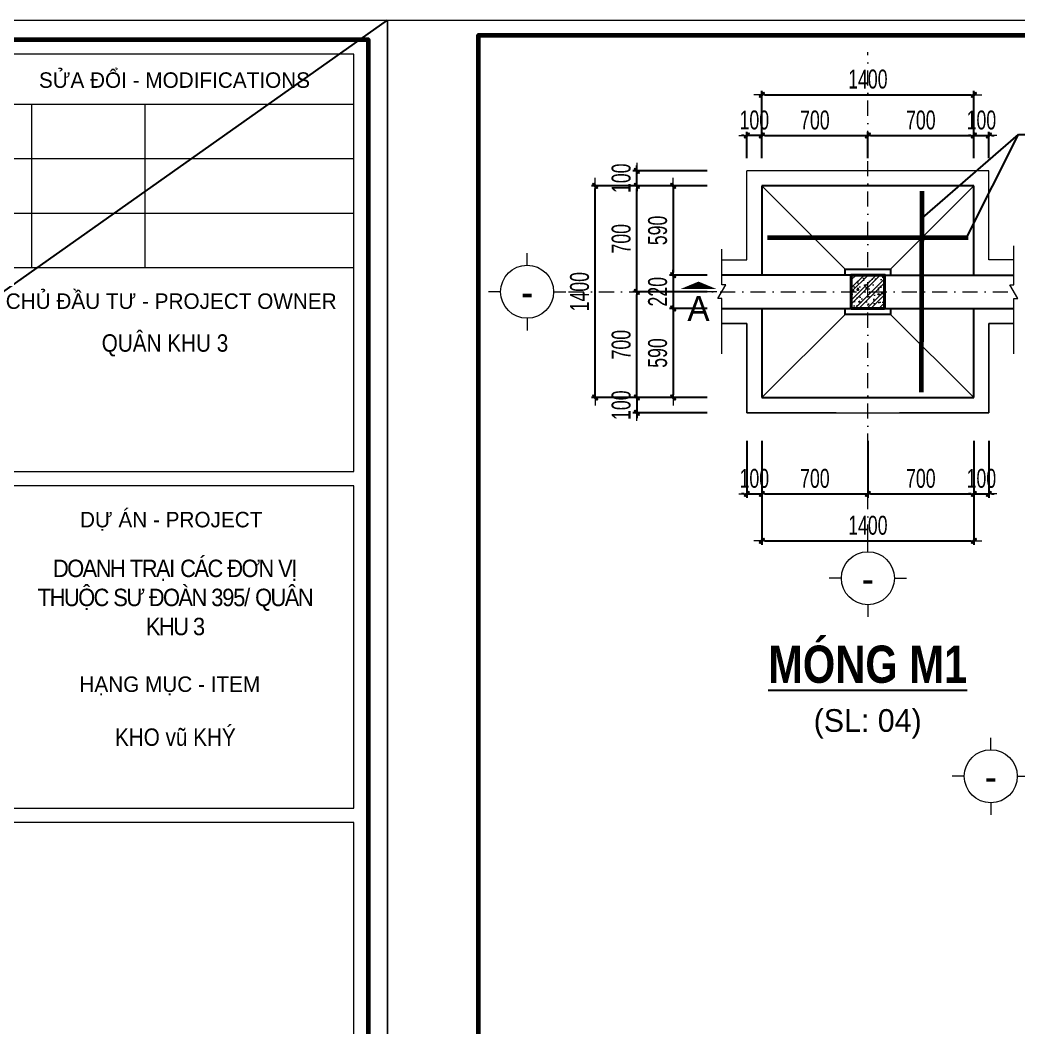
# Model space of a CAD drawing. Header units: millimetres. Extents: x -295047 to 304185, y -728047 to -308748.
# Drawn here: x -148482 to -141885, y -328334 to -321674 of the extents above; entities that cross this region are included whole.
import ezdxf
from ezdxf.enums import TextEntityAlignment as Align

# ---------------------------------------------------------------- set-up
doc = ezdxf.new("R2010")
doc.units = ezdxf.units.MM
doc.header["$MEASUREMENT"] = 0
doc.header["$PDMODE"] = 32
doc.linetypes.add('DASHDOT', pattern=[1, 0.5, -0.25, 0, -0.25])
doc.layers.get('Defpoints').update_dxf_attribs({"color": 1})
doc.layers.add('KCS_Plotter', color=11, linetype='Continuous', plot=False)
for name, color, linetype, lineweight in [('Khungten_LCDI', 7, 'Continuous', 5), ('LC Dim', 8, 'Continuous', 18), ('LC Hatch', 252, 'Continuous', 9), ('LC ISO', 153, 'Continuous', 13), ('LC Khac', 4, 'Continuous', 9), ('LC Net dam2', 6, 'Continuous', 40), ('LC Net dam3', 1, 'Continuous', 60), ('LC Net manh', 219, 'Continuous', 5), ('LC Net thay', 7, 'Continuous', 25), ('LC Net truc', 79, 'DASHDOT', 13), ('LC Text1', 3, 'Continuous', 20), ('LC Text2', 7, 'Continuous', 25)]:
    doc.layers.add(name, color=color, linetype=linetype, lineweight=lineweight)
doc.styles.add('HOATBIF', font='hoatbif.shx', dxfattribs={"width": 0.7})
doc.styles.add('Khungten', font='VHAVAN.TTF', dxfattribs={"width": 0.9, "height": 5000})
doc.styles.add('LC 1', font='VHAVANB.TTF')
doc.styles.add('LC3', font='VHARIALB.TTF', dxfattribs={"width": 0.8})
doc.styles.add('Title', font='VHBLACK.TTF', dxfattribs={"width": 0.8})
doc.dimstyles.new('1-100(1-50)', dxfattribs={"dimscale": 50, "dimtxt": 2.5, "dimasz": 0.35, "dimexe": 0.5, "dimexo": 0, "dimgap": 0.8, "dimtad": 1, "dimdec": 0, "dimzin": 0, "dimdsep": 46, "dimtxsty": 'HOATBIF', "dimblk1": 'DOT', "dimblk2": 'DOT', "dimsah": 1, "dimcen": -1, "dimdle": 1, "dimclrd": 256, "dimclre": 256, "dimclrt": 4, "dimadec": 3, "dimazin": 2, "dimtfac": 0.333333, "dimtdec": 0, "dimtix": 1, "dimtmove": 2, "dimatfit": 3, "dimldrblk": 'DOT', "dimfxl": 1, "dimtvp": 0.833333, "dimtolj": 1, "dimtzin": 0, "dimarcsym": 0})

# ---------------------------------------------------------------- blocks, each defined once
blk = doc.blocks.new('DOT')
at = {"layer": 'LC Dim'}
blk.add_line((-3, 0), (3, 0), dxfattribs=at)
at = {"layer": 'LC Dim', "color": 4}
blk.add_line((-1, -1), (1, 1), dxfattribs=at)
blk.add_lwpolyline([(0.5, 1), (-1, -0.5), (-0.5, -1), (1, 0.5)], close=True, dxfattribs=at)
blk = doc.blocks.new('*D38')
at = {"layer": 'Defpoints', "color": 0, "ltscale": 2, "transparency": 16777216}
for p in [(-144409.1, -323468.5), (-143942.8, -323468.5), (-143942.8, -324168.5)]:
    blk.add_point(p, dxfattribs=at)
at = {"layer": 'LC Dim', "lineweight": -2, "ltscale": 2, "transparency": 16777216}
for p, q in [((-143942.8, -323468.5), (-144434.1, -323468.5)), ((-144409.1, -324151), (-144409.1, -323486)), ((-143942.8, -324168.5), (-144434.1, -324168.5))]:
    blk.add_line(p, q, dxfattribs=at)
at = {"layer": 'LC Dim', "lineweight": -2, "ltscale": 2, "transparency": 16777216, "xscale": 17.5, "yscale": 17.5, "zscale": 17.5}
for p, rotation in [((-144409.1, -323468.5), 90), ((-144409.1, -324168.5), 270)]:
    blk.add_blockref('DOT', p, dxfattribs=dict(at, rotation=rotation))
at = {"layer": 'LC Dim', "color": 4, "ltscale": 2, "transparency": 16777216, "insert": (-144511.6, -323818.5), "char_height": 125, "attachment_point": 5, "rotation": 90, "style": 'HOATBIF'}
blk.add_mtext('\\A1;700', dxfattribs=at)
blk = doc.blocks.new('_Dot')
at = {"color": 0, "linetype": 'ByBlock', "lineweight": -2}
blk.add_line((-0.5, 0), (-1, 0), dxfattribs=at)
at = {"color": 0, "linetype": 'ByBlock', "const_width": 0.5}
blk.add_lwpolyline([(-0.25, 0, 1), (0.25, 0, 1)], format="xyb", close=True, dxfattribs=at)
blk = doc.blocks.new('*D39')
at = {"layer": 'Defpoints', "color": 0, "ltscale": 2, "transparency": 16777216}
for p in [(-144409.1, -322768.5), (-143942.8, -322768.5), (-143942.8, -323468.5)]:
    blk.add_point(p, dxfattribs=at)
at = {"layer": 'LC Dim', "lineweight": -2, "ltscale": 2, "transparency": 16777216}
for p, q in [((-143942.8, -322768.5), (-144434.1, -322768.5)), ((-144409.1, -323451), (-144409.1, -322786)), ((-143942.8, -323468.5), (-144434.1, -323468.5))]:
    blk.add_line(p, q, dxfattribs=at)
at = {"layer": 'LC Dim', "lineweight": -2, "ltscale": 2, "transparency": 16777216, "xscale": 17.5, "yscale": 17.5, "zscale": 17.5}
for p, rotation in [((-144409.1, -322768.5), 90), ((-144409.1, -323468.5), 270)]:
    blk.add_blockref('DOT', p, dxfattribs=dict(at, rotation=rotation))
at = {"layer": 'LC Dim', "color": 4, "ltscale": 2, "transparency": 16777216, "insert": (-144511.6, -323118.5), "char_height": 125, "attachment_point": 5, "rotation": 90, "style": 'HOATBIF'}
blk.add_mtext('\\A1;700', dxfattribs=at)
blk = doc.blocks.new('*D40')
at = {"layer": 'Defpoints', "color": 0, "ltscale": 2, "transparency": 16777216}
for p in [(-144409.1, -322668.5), (-143942.8, -322668.5), (-143942.8, -322768.5)]:
    blk.add_point(p, dxfattribs=at)
at = {"layer": 'LC Dim', "lineweight": -2, "ltscale": 2, "transparency": 16777216}
for p, q in [((-144409.1, -322651), (-144409.1, -322633.5)), ((-143942.8, -322668.5), (-144434.1, -322668.5)), ((-144409.1, -322768.5), (-144409.1, -322668.5)), ((-143942.8, -322768.5), (-144434.1, -322768.5)), ((-144409.1, -322786), (-144409.1, -322803.5))]:
    blk.add_line(p, q, dxfattribs=at)
at = {"layer": 'LC Dim', "lineweight": -2, "ltscale": 2, "transparency": 16777216, "xscale": 17.5, "yscale": 17.5, "zscale": 17.5}
for p, rotation in [((-144409.1, -322668.5), 270), ((-144409.1, -322768.5), 90)]:
    blk.add_blockref('DOT', p, dxfattribs=dict(at, rotation=rotation))
at = {"layer": 'LC Dim', "color": 4, "ltscale": 2, "transparency": 16777216, "insert": (-144511.6, -322718.5), "char_height": 125, "attachment_point": 5, "rotation": 90, "style": 'HOATBIF'}
blk.add_mtext('\\A1;100', dxfattribs=at)
blk = doc.blocks.new('*D41')
at = {"layer": 'Defpoints', "color": 0, "ltscale": 2, "transparency": 16777216}
for p in [(-144684, -322768.5), (-143942.8, -322768.5), (-143942.8, -324168.5)]:
    blk.add_point(p, dxfattribs=at)
at = {"layer": 'LC Dim', "lineweight": -2, "ltscale": 2, "transparency": 16777216}
for p, q in [((-143942.8, -322768.5), (-144709, -322768.5)), ((-144684, -324151), (-144684, -322786)), ((-143942.8, -324168.5), (-144709, -324168.5))]:
    blk.add_line(p, q, dxfattribs=at)
at = {"layer": 'LC Dim', "lineweight": -2, "ltscale": 2, "transparency": 16777216, "xscale": 17.5, "yscale": 17.5, "zscale": 17.5}
for p, rotation in [((-144684, -322768.5), 90), ((-144684, -324168.5), 270)]:
    blk.add_blockref('DOT', p, dxfattribs=dict(at, rotation=rotation))
at = {"layer": 'LC Dim', "color": 4, "ltscale": 2, "transparency": 16777216, "insert": (-144786.5, -323468.5), "char_height": 125, "attachment_point": 5, "rotation": 90, "style": 'HOATBIF'}
blk.add_mtext('\\A1;1400', dxfattribs=at)
blk = doc.blocks.new('*D42')
at = {"layer": 'Defpoints', "color": 0, "ltscale": 2, "transparency": 16777216}
for p in [(-143942.8, -324168.5), (-144409.1, -324268.5), (-143942.8, -324268.5)]:
    blk.add_point(p, dxfattribs=at)
at = {"layer": 'LC Dim', "lineweight": -2, "ltscale": 2, "transparency": 16777216}
for p, q in [((-144409.1, -324151), (-144409.1, -324133.5)), ((-143942.8, -324168.5), (-144434.1, -324168.5)), ((-144409.1, -324168.5), (-144409.1, -324268.5)), ((-143942.8, -324268.5), (-144434.1, -324268.5)), ((-144409.1, -324286), (-144409.1, -324303.5))]:
    blk.add_line(p, q, dxfattribs=at)
at = {"layer": 'LC Dim', "lineweight": -2, "ltscale": 2, "transparency": 16777216, "xscale": 17.5, "yscale": 17.5, "zscale": 17.5}
for p, rotation in [((-144409.1, -324168.5), 270), ((-144409.1, -324268.5), 90)]:
    blk.add_blockref('DOT', p, dxfattribs=dict(at, rotation=rotation))
at = {"layer": 'LC Dim', "color": 4, "ltscale": 2, "transparency": 16777216, "insert": (-144511.6, -324218.5), "char_height": 125, "attachment_point": 5, "rotation": 90, "style": 'HOATBIF'}
blk.add_mtext('\\A1;100', dxfattribs=at)
blk = doc.blocks.new('*D48')
at = {"layer": 'Defpoints', "color": 0, "ltscale": 2, "transparency": 16777216}
for p in [(-143682.2, -324453.1), (-143582.2, -324453.1), (-143582.2, -324805.4)]:
    blk.add_point(p, dxfattribs=at)
at = {"layer": 'LC Dim', "lineweight": -2, "ltscale": 2, "transparency": 16777216}
for p, q in [((-143682.2, -324453.1), (-143682.2, -324830.4)), ((-143582.2, -324453.1), (-143582.2, -324830.4)), ((-143699.7, -324805.4), (-143717.2, -324805.4)), ((-143682.2, -324805.4), (-143582.2, -324805.4)), ((-143564.7, -324805.4), (-143547.2, -324805.4))]:
    blk.add_line(p, q, dxfattribs=at)
at = {"layer": 'LC Dim', "lineweight": -2, "ltscale": 2, "transparency": 16777216, "xscale": 17.5, "yscale": 17.5, "zscale": 17.5}
blk.add_blockref('DOT', (-143682.2, -324805.4), dxfattribs=at)
at = {"layer": 'LC Dim', "lineweight": -2, "ltscale": 2, "transparency": 16777216, "xscale": 17.5, "yscale": 17.5, "zscale": 17.5, "rotation": 180}
blk.add_blockref('DOT', (-143582.2, -324805.4), dxfattribs=at)
at = {"layer": 'LC Dim', "color": 4, "ltscale": 2, "transparency": 16777216, "insert": (-143632.2, -324702.9), "char_height": 125, "attachment_point": 5, "style": 'HOATBIF'}
blk.add_mtext('\\A1;100', dxfattribs=at)
blk = doc.blocks.new('*D49')
at = {"layer": 'Defpoints', "color": 0, "ltscale": 2, "transparency": 16777216}
for p in [(-143582.2, -324453.1), (-142882.2, -324453.1), (-142882.2, -324805.4)]:
    blk.add_point(p, dxfattribs=at)
at = {"layer": 'LC Dim', "lineweight": -2, "ltscale": 2, "transparency": 16777216}
for p, q in [((-143582.2, -324453.1), (-143582.2, -324830.4)), ((-142882.2, -324453.1), (-142882.2, -324830.4)), ((-143564.7, -324805.4), (-142899.7, -324805.4))]:
    blk.add_line(p, q, dxfattribs=at)
at = {"layer": 'LC Dim', "lineweight": -2, "ltscale": 2, "transparency": 16777216, "xscale": 17.5, "yscale": 17.5, "zscale": 17.5, "rotation": 180}
blk.add_blockref('DOT', (-143582.2, -324805.4), dxfattribs=at)
at = {"layer": 'LC Dim', "lineweight": -2, "ltscale": 2, "transparency": 16777216, "xscale": 17.5, "yscale": 17.5, "zscale": 17.5}
blk.add_blockref('DOT', (-142882.2, -324805.4), dxfattribs=at)
at = {"layer": 'LC Dim', "color": 4, "ltscale": 2, "transparency": 16777216, "insert": (-143232.2, -324702.9), "char_height": 125, "attachment_point": 5, "style": 'HOATBIF'}
blk.add_mtext('\\A1;700', dxfattribs=at)
blk = doc.blocks.new('*D50')
at = {"layer": 'Defpoints', "color": 0, "ltscale": 2, "transparency": 16777216}
for p in [(-142182.2, -324453.1), (-142082.2, -324453.1), (-142082.2, -324805.4)]:
    blk.add_point(p, dxfattribs=at)
at = {"layer": 'LC Dim', "lineweight": -2, "ltscale": 2, "transparency": 16777216}
for p, q in [((-142182.2, -324453.1), (-142182.2, -324830.4)), ((-142082.2, -324453.1), (-142082.2, -324830.4)), ((-142199.7, -324805.4), (-142217.2, -324805.4)), ((-142182.2, -324805.4), (-142082.2, -324805.4)), ((-142064.7, -324805.4), (-142047.2, -324805.4))]:
    blk.add_line(p, q, dxfattribs=at)
at = {"layer": 'LC Dim', "lineweight": -2, "ltscale": 2, "transparency": 16777216, "xscale": 17.5, "yscale": 17.5, "zscale": 17.5}
blk.add_blockref('DOT', (-142182.2, -324805.4), dxfattribs=at)
at = {"layer": 'LC Dim', "lineweight": -2, "ltscale": 2, "transparency": 16777216, "xscale": 17.5, "yscale": 17.5, "zscale": 17.5, "rotation": 180}
blk.add_blockref('DOT', (-142082.2, -324805.4), dxfattribs=at)
at = {"layer": 'LC Dim', "color": 4, "ltscale": 2, "transparency": 16777216, "insert": (-142132.2, -324702.9), "char_height": 125, "attachment_point": 5, "style": 'HOATBIF'}
blk.add_mtext('\\A1;100', dxfattribs=at)
blk = doc.blocks.new('*D51')
at = {"layer": 'Defpoints', "color": 0, "ltscale": 2, "transparency": 16777216}
for p in [(-142882.2, -324453.1), (-142182.2, -324453.1), (-142182.2, -324805.4)]:
    blk.add_point(p, dxfattribs=at)
at = {"layer": 'LC Dim', "lineweight": -2, "ltscale": 2, "transparency": 16777216}
for p, q in [((-142882.2, -324453.1), (-142882.2, -324830.4)), ((-142182.2, -324453.1), (-142182.2, -324830.4)), ((-142864.7, -324805.4), (-142199.7, -324805.4))]:
    blk.add_line(p, q, dxfattribs=at)
at = {"layer": 'LC Dim', "lineweight": -2, "ltscale": 2, "transparency": 16777216, "xscale": 17.5, "yscale": 17.5, "zscale": 17.5, "rotation": 180}
blk.add_blockref('DOT', (-142882.2, -324805.4), dxfattribs=at)
at = {"layer": 'LC Dim', "lineweight": -2, "ltscale": 2, "transparency": 16777216, "xscale": 17.5, "yscale": 17.5, "zscale": 17.5}
blk.add_blockref('DOT', (-142182.2, -324805.4), dxfattribs=at)
at = {"layer": 'LC Dim', "color": 4, "ltscale": 2, "transparency": 16777216, "insert": (-142532.2, -324702.9), "char_height": 125, "attachment_point": 5, "style": 'HOATBIF'}
blk.add_mtext('\\A1;700', dxfattribs=at)
blk = doc.blocks.new('*D52')
at = {"layer": 'Defpoints', "color": 0, "ltscale": 2, "transparency": 16777216}
for p in [(-143582.2, -324453.1), (-142182.2, -324453.1), (-142182.2, -325115.4)]:
    blk.add_point(p, dxfattribs=at)
at = {"layer": 'LC Dim', "lineweight": -2, "ltscale": 2, "transparency": 16777216}
for p, q in [((-143582.2, -324453.1), (-143582.2, -325140.4)), ((-142182.2, -324453.1), (-142182.2, -325140.4)), ((-143564.7, -325115.4), (-142199.7, -325115.4))]:
    blk.add_line(p, q, dxfattribs=at)
at = {"layer": 'LC Dim', "lineweight": -2, "ltscale": 2, "transparency": 16777216, "xscale": 17.5, "yscale": 17.5, "zscale": 17.5, "rotation": 180}
blk.add_blockref('DOT', (-143582.2, -325115.4), dxfattribs=at)
at = {"layer": 'LC Dim', "lineweight": -2, "ltscale": 2, "transparency": 16777216, "xscale": 17.5, "yscale": 17.5, "zscale": 17.5}
blk.add_blockref('DOT', (-142182.2, -325115.4), dxfattribs=at)
at = {"layer": 'LC Dim', "color": 4, "ltscale": 2, "transparency": 16777216, "insert": (-142882.2, -325012.9), "char_height": 125, "attachment_point": 5, "style": 'HOATBIF'}
blk.add_mtext('\\A1;1400', dxfattribs=at)
blk = doc.blocks.new('TTRUC')
at = {"layer": 'LC ISO'}
for p, q in [((0, 6.95), (0, 10.13)), ((-6.95, 0), (-10.13, 0)), ((6.95, 0), (10.13, 0)), ((0, -6.95), (0, -10.13))]:
    blk.add_line(p, q, dxfattribs=at)
at = {"layer": 'LC Net manh'}
blk.add_circle((0, 0), 6.95, dxfattribs=at)
blk = doc.blocks.new('TIEUDE1')
at = {"layer": 'LC Text2', "color": 7, "style": 'LC 1'}
blk.add_attdef('TIªU§Ò', text='', height=5, dxfattribs=at).set_placement((0, 0), align=Align.BOTTOM_CENTER)
blk.add_attdef('TL', text='', height=3, dxfattribs=at).set_placement((0, -2), align=Align.TOP_CENTER)
blk = doc.blocks.new('*D451')
at = {"layer": 'Defpoints', "color": 0, "ltscale": 2, "transparency": 16777216}
for p in [(-143942.8, -322768.5), (-144168.3, -323358.5), (-143942.8, -323358.5)]:
    blk.add_point(p, dxfattribs=at)
at = {"layer": 'LC Dim', "lineweight": -2, "ltscale": 2, "transparency": 16777216}
for p, q in [((-143942.8, -322768.5), (-144193.3, -322768.5)), ((-144168.3, -322786), (-144168.3, -323341)), ((-143942.8, -323358.5), (-144193.3, -323358.5))]:
    blk.add_line(p, q, dxfattribs=at)
at = {"layer": 'LC Dim', "lineweight": -2, "ltscale": 2, "transparency": 16777216, "xscale": 17.5, "yscale": 17.5, "zscale": 17.5}
for p, rotation in [((-144168.3, -322768.5), 90), ((-144168.3, -323358.5), 270)]:
    blk.add_blockref('DOT', p, dxfattribs=dict(at, rotation=rotation))
at = {"layer": 'LC Dim', "color": 4, "ltscale": 2, "transparency": 16777216, "insert": (-144270.8, -323063.5), "char_height": 125, "attachment_point": 5, "rotation": 90, "style": 'HOATBIF'}
blk.add_mtext('\\A1;590', dxfattribs=at)
blk = doc.blocks.new('*D452')
at = {"layer": 'Defpoints', "color": 0, "ltscale": 2, "transparency": 16777216}
for p in [(-143942.8, -323358.5), (-144168.3, -323578.5), (-143942.8, -323578.5)]:
    blk.add_point(p, dxfattribs=at)
at = {"layer": 'LC Dim', "lineweight": -2, "ltscale": 2, "transparency": 16777216}
for p, q in [((-143942.8, -323358.5), (-144193.3, -323358.5)), ((-144168.3, -323341), (-144168.3, -323323.5)), ((-144168.3, -323358.5), (-144168.3, -323578.5)), ((-143942.8, -323578.5), (-144193.3, -323578.5)), ((-144168.3, -323596), (-144168.3, -323613.5))]:
    blk.add_line(p, q, dxfattribs=at)
at = {"layer": 'LC Dim', "lineweight": -2, "ltscale": 2, "transparency": 16777216, "xscale": 17.5, "yscale": 17.5, "zscale": 17.5}
for p, rotation in [((-144168.3, -323358.5), 270), ((-144168.3, -323578.5), 90)]:
    blk.add_blockref('DOT', p, dxfattribs=dict(at, rotation=rotation))
at = {"layer": 'LC Dim', "color": 4, "ltscale": 2, "transparency": 16777216, "insert": (-144270.8, -323468.5), "char_height": 125, "attachment_point": 5, "rotation": 90, "style": 'HOATBIF'}
blk.add_mtext('\\A1;220', dxfattribs=at)
blk = doc.blocks.new('*D453')
at = {"layer": 'Defpoints', "color": 0, "ltscale": 2, "transparency": 16777216}
for p in [(-143942.8, -323578.5), (-144168.3, -324168.5), (-143942.8, -324168.5)]:
    blk.add_point(p, dxfattribs=at)
at = {"layer": 'LC Dim', "lineweight": -2, "ltscale": 2, "transparency": 16777216}
for p, q in [((-143942.8, -323578.5), (-144193.3, -323578.5)), ((-144168.3, -323596), (-144168.3, -324151)), ((-143942.8, -324168.5), (-144193.3, -324168.5))]:
    blk.add_line(p, q, dxfattribs=at)
at = {"layer": 'LC Dim', "lineweight": -2, "ltscale": 2, "transparency": 16777216, "xscale": 17.5, "yscale": 17.5, "zscale": 17.5}
for p, rotation in [((-144168.3, -323578.5), 90), ((-144168.3, -324168.5), 270)]:
    blk.add_blockref('DOT', p, dxfattribs=dict(at, rotation=rotation))
at = {"layer": 'LC Dim', "color": 4, "ltscale": 2, "transparency": 16777216, "insert": (-144270.8, -323873.5), "char_height": 125, "attachment_point": 5, "rotation": 90, "style": 'HOATBIF'}
blk.add_mtext('\\A1;590', dxfattribs=at)
blk = doc.blocks.new('*D454')
at = {"layer": 'Defpoints', "color": 0, "ltscale": 2, "transparency": 16777216}
for p in [(-142082.2, -322436.7), (-142182.2, -322586.2), (-142082.2, -322586.2)]:
    blk.add_point(p, dxfattribs=at)
at = {"layer": 'LC Dim', "lineweight": -2, "ltscale": 2, "transparency": 16777216}
for p, q in [((-142182.2, -322586.2), (-142182.2, -322411.7)), ((-142082.2, -322586.2), (-142082.2, -322411.7)), ((-142199.7, -322436.7), (-142217.2, -322436.7)), ((-142182.2, -322436.7), (-142082.2, -322436.7)), ((-142064.7, -322436.7), (-142047.2, -322436.7))]:
    blk.add_line(p, q, dxfattribs=at)
at = {"layer": 'LC Dim', "lineweight": -2, "ltscale": 2, "transparency": 16777216, "xscale": 17.5, "yscale": 17.5, "zscale": 17.5}
blk.add_blockref('DOT', (-142182.2, -322436.7), dxfattribs=at)
at = {"layer": 'LC Dim', "lineweight": -2, "ltscale": 2, "transparency": 16777216, "xscale": 17.5, "yscale": 17.5, "zscale": 17.5, "rotation": 180}
blk.add_blockref('DOT', (-142082.2, -322436.7), dxfattribs=at)
at = {"layer": 'LC Dim', "color": 4, "ltscale": 2, "transparency": 16777216, "insert": (-142132.2, -322334.2), "char_height": 125, "attachment_point": 5, "style": 'HOATBIF'}
blk.add_mtext('\\A1;100', dxfattribs=at)
blk = doc.blocks.new('*D455')
at = {"layer": 'Defpoints', "color": 0, "ltscale": 2, "transparency": 16777216}
for p in [(-143682.2, -322436.7), (-143682.2, -322586.2), (-143582.2, -322586.2)]:
    blk.add_point(p, dxfattribs=at)
at = {"layer": 'LC Dim', "lineweight": -2, "ltscale": 2, "transparency": 16777216}
for p, q in [((-143682.2, -322586.2), (-143682.2, -322411.7)), ((-143582.2, -322586.2), (-143582.2, -322411.7)), ((-143699.7, -322436.7), (-143717.2, -322436.7)), ((-143582.2, -322436.7), (-143682.2, -322436.7)), ((-143564.7, -322436.7), (-143547.2, -322436.7))]:
    blk.add_line(p, q, dxfattribs=at)
at = {"layer": 'LC Dim', "lineweight": -2, "ltscale": 2, "transparency": 16777216, "xscale": 17.5, "yscale": 17.5, "zscale": 17.5}
blk.add_blockref('DOT', (-143682.2, -322436.7), dxfattribs=at)
at = {"layer": 'LC Dim', "lineweight": -2, "ltscale": 2, "transparency": 16777216, "xscale": 17.5, "yscale": 17.5, "zscale": 17.5, "rotation": 180}
blk.add_blockref('DOT', (-143582.2, -322436.7), dxfattribs=at)
at = {"layer": 'LC Dim', "color": 4, "ltscale": 2, "transparency": 16777216, "insert": (-143632.2, -322334.2), "char_height": 125, "attachment_point": 5, "style": 'HOATBIF'}
blk.add_mtext('\\A1;100', dxfattribs=at)
blk = doc.blocks.new('*D456')
at = {"layer": 'Defpoints', "color": 0, "ltscale": 2, "transparency": 16777216}
for p in [(-142882.2, -322436.7), (-143582.2, -322586.2), (-142882.2, -322586.2)]:
    blk.add_point(p, dxfattribs=at)
at = {"layer": 'LC Dim', "lineweight": -2, "ltscale": 2, "transparency": 16777216}
for p, q in [((-143582.2, -322586.2), (-143582.2, -322411.7)), ((-142882.2, -322586.2), (-142882.2, -322411.7)), ((-143564.7, -322436.7), (-142899.7, -322436.7))]:
    blk.add_line(p, q, dxfattribs=at)
at = {"layer": 'LC Dim', "lineweight": -2, "ltscale": 2, "transparency": 16777216, "xscale": 17.5, "yscale": 17.5, "zscale": 17.5, "rotation": 180}
blk.add_blockref('DOT', (-143582.2, -322436.7), dxfattribs=at)
at = {"layer": 'LC Dim', "lineweight": -2, "ltscale": 2, "transparency": 16777216, "xscale": 17.5, "yscale": 17.5, "zscale": 17.5}
blk.add_blockref('DOT', (-142882.2, -322436.7), dxfattribs=at)
at = {"layer": 'LC Dim', "color": 4, "ltscale": 2, "transparency": 16777216, "insert": (-143232.2, -322334.2), "char_height": 125, "attachment_point": 5, "style": 'HOATBIF'}
blk.add_mtext('\\A1;700', dxfattribs=at)
blk = doc.blocks.new('*D457')
at = {"layer": 'Defpoints', "color": 0, "ltscale": 2, "transparency": 16777216}
for p in [(-142182.2, -322436.7), (-142882.2, -322586.2), (-142182.2, -322586.2)]:
    blk.add_point(p, dxfattribs=at)
at = {"layer": 'LC Dim', "lineweight": -2, "ltscale": 2, "transparency": 16777216}
for p, q in [((-142882.2, -322586.2), (-142882.2, -322411.7)), ((-142182.2, -322586.2), (-142182.2, -322411.7)), ((-142864.7, -322436.7), (-142199.7, -322436.7))]:
    blk.add_line(p, q, dxfattribs=at)
at = {"layer": 'LC Dim', "lineweight": -2, "ltscale": 2, "transparency": 16777216, "xscale": 17.5, "yscale": 17.5, "zscale": 17.5, "rotation": 180}
blk.add_blockref('DOT', (-142882.2, -322436.7), dxfattribs=at)
at = {"layer": 'LC Dim', "lineweight": -2, "ltscale": 2, "transparency": 16777216, "xscale": 17.5, "yscale": 17.5, "zscale": 17.5}
blk.add_blockref('DOT', (-142182.2, -322436.7), dxfattribs=at)
at = {"layer": 'LC Dim', "color": 4, "ltscale": 2, "transparency": 16777216, "insert": (-142532.2, -322334.2), "char_height": 125, "attachment_point": 5, "style": 'HOATBIF'}
blk.add_mtext('\\A1;700', dxfattribs=at)
blk = doc.blocks.new('*D458')
at = {"layer": 'Defpoints', "color": 0, "ltscale": 2, "transparency": 16777216}
for p in [(-142182.2, -322166.2), (-143582.2, -322586.2), (-142182.2, -322586.2)]:
    blk.add_point(p, dxfattribs=at)
at = {"layer": 'LC Dim', "lineweight": -2, "ltscale": 2, "transparency": 16777216}
for p, q in [((-143582.2, -322586.2), (-143582.2, -322141.2)), ((-143564.7, -322166.2), (-142199.7, -322166.2)), ((-142182.2, -322586.2), (-142182.2, -322141.2))]:
    blk.add_line(p, q, dxfattribs=at)
at = {"layer": 'LC Dim', "lineweight": -2, "ltscale": 2, "transparency": 16777216, "xscale": 17.5, "yscale": 17.5, "zscale": 17.5, "rotation": 180}
blk.add_blockref('DOT', (-143582.2, -322166.2), dxfattribs=at)
at = {"layer": 'LC Dim', "lineweight": -2, "ltscale": 2, "transparency": 16777216, "xscale": 17.5, "yscale": 17.5, "zscale": 17.5}
blk.add_blockref('DOT', (-142182.2, -322166.2), dxfattribs=at)
at = {"layer": 'LC Dim', "color": 4, "ltscale": 2, "transparency": 16777216, "insert": (-142882.2, -322063.7), "char_height": 125, "attachment_point": 5, "style": 'HOATBIF'}
blk.add_mtext('\\A1;1400', dxfattribs=at)
blk = doc.blocks.new('lcdi fix')
at = {"layer": 'Defpoints', "lineweight": 0}
blk.add_lwpolyline([(-1200, -14850), (-1200, 14850), (40800, 14850), (40800, -14850)], close=True, dxfattribs=at)
at = {"layer": 'Khungten_LCDI', "color": 5, "lineweight": 25}
blk.add_line((40600, -14650), (40600, 14650), dxfattribs=at)
at = {"layer": 'Khungten_LCDI', "color": 9, "lineweight": 15}
for p, q in [((36750, 13981), (40450, 13981)), ((37123, 13981), (37123, 12297)), ((38293, 13981), (38293, 12297)), ((36750, 13420), (40450, 13420)), ((36750, 12858), (40450, 12858)), ((36750, 12297), (40450, 12297))]:
    blk.add_line(p, q, dxfattribs=at)
at = {"layer": 'Khungten_LCDI', "color": 5, "lineweight": 60}
blk.add_lwpolyline([(0, -14650), (0, 14650), (40600, 14650), (40600, -14650)], close=True, dxfattribs=at)
at = {"layer": 'Khungten_LCDI', "color": 9, "lineweight": 15}
for points in [[(36750, 10190), (40450, 10190), (40450, 14500), (36750, 14500)], [(36750, 6712), (40450, 6712), (40450, 10040), (36750, 10040)], [(36750, 2587), (40450, 2587), (40450, 6562), (36750, 6562)]]:
    blk.add_lwpolyline(points, close=True, dxfattribs=at)
at = {"color": 7, "style": 'Khungten'}
for s, p in [('söa ®æi - modifications', (38600, 14151)), ('chñ ®Çu t\xad - project owner', (38566, 11868)), ('dù ¸n - project', (38566, 9612)), ('h¹ng môc - item', (38552, 7912))]:
    blk.add_text(s, height=160, dxfattribs=at).set_placement(p, align=Align.CENTER)
at = {"color": 4, "char_height": 180, "attachment_point": 5, "style": 'Khungten'}
for s, insert, width in [('{\\f.VnArialH|b0|i0|c0|p34;\\W0.85;qu©n khu 3}', (38502, 11491), 3815.43), ('\\pi2.84217E-014,l180.00006,t540.00019;{\\f.VnArialH|b0|i0|c0|p34;\\T0.9;doanh tr¹i c¸c ®¬n vÞ thuéc s\xad ®oµn 395/ qu©n khu 3}', (38514, 8887), 3461.98), ('{\\f.VnArialH|b0|i0|c0|p34;\\W0.85;KHO v\\fArial|b0|i0|c0|p34;ũ\\f.VnArialH|b0|i0|c0|p34; KHÝ}', (38609, 7444), 3815.43)]:
    blk.add_mtext(s, dxfattribs=dict(at, insert=insert, width=width))
at = {"color": 7, "style": 'Khungten', "width": 0.8}
for tag, p in [('REVISION', (39499, -10746)), ('NGAYHT', (39546, -11609))]:
    blk.add_attdef(tag, text='', height=200, dxfattribs=at).set_placement(p, align=Align.CENTER)
at = {"layer": 'LC Text1', "style": 'Title', "width": 1.485915}
for tag, p, p2 in [('TENBANVE1', (36913, -8886), (40339, -8886)), ('TENBANVE2', (36913, -9562), (40339, -9562))]:
    blk.add_attdef(tag, text='', height=250, dxfattribs=at).set_placement(p, p2, align=Align.FIT)
at = {"layer": 'LC Text1', "style": 'Title', "width": 0.7}
blk.add_attdef('SOBANVE', text='', height=250, dxfattribs=at).set_placement((39562, -13896), align=Align.CENTER)

msp = doc.modelspace()

# ---------------------------------------------------------------- hatches: boundary and pattern name
at = {"layer": 'LC Hatch', "ltscale": 2}
h = msp.add_hatch(dxfattribs=at)
h.set_pattern_fill('BTCT', color=256, scale=15, style=0)
h.set_pattern_definition([(50, (-68075.61, -228003.29), (107.58903, -9.41282), [11.25, -123.75]), (355, (-68075.61, -228003.29), (-20.8127, 112.82882), [9, -99]), (100.4514, (-68066.65, -228004.08), (86.77641, 103.41593), [9.56103, -105.17132]), (46.1842, (-68075.61, -227973.29), (160.08616, -24.82785), [16.875, -185.625]), (96.6356, (-68062.27, -227975.36), (140.1994, 146.11768), [14.34154, -157.75695]), (351.1842, (-68075.61, -227973.3), (140.1993, 146.1178), [13.5, -148.5]), (21, (-68060.61, -227980.79), (89.53606, -60.392834), [11.25, -123.75]), (326, (-68060.61, -227980.79), (36.4973, 108.77251), [9, -99]), (71.4514, (-68053.15, -227985.83), (126.03339, 48.379575), [9.56103, -105.17132]), (37.5, (-68075.613, -228003.293), (1.823978, 49.934078), [0, -97.8, 0, -100.5, 0, -99.375]), (7.5, (-68075.613, -228003.293), (39.46043, 59.161757), [0, -57.3, 0, -95.55, 0, -37.875]), (327.5, (-68109.063, -228003.293), (80.073365, -3.383231), [0, -37.5, 0, -117, 0, -155.25]), (317.5, (-68124.06, -228003.29), (87.477925, 15.015747), [0, -48.75, 0, -77.7, 0, -110.25]), (45, (-68075.61, -228003.293), (-39.774756, 39.774756), []), (45, (-68049.096, -228003.293), (-39.774756, 39.774756), [])])
h.paths.add_polyline_path([(-142992.2, -323358.5), (-142772.2, -323358.5), (-142772.2, -323578.5), (-142992.2, -323578.5)])

# ---------------------------------------------------------------- linework, layer by layer
at = {"layer": 'KCS_Plotter', "ltscale": 2}
msp.add_line((-172935, -340681.5), (-146055, -321673.5), dxfattribs=at)
at = {"layer": 'LC Khac', "color": 1, "ltscale": 2}
msp.add_line((-143879.8, -323468.5), (-144117.8, -323468.5), dxfattribs=at)
msp.add_lwpolyline([(-144001.1, -323401.5, 0, 235.7, 0), (-144001.1, -323450.2, 137.5, 137.5, 0)], format="xyseb", dxfattribs=at)
at = {"layer": 'LC Net dam2', "ltscale": 2}
msp.add_lwpolyline([(-142772.2, -323488.8), (-142772.2, -323358.5), (-142992.2, -323358.5), (-142992.2, -323578.5), (-142772.2, -323578.5), (-142772.2, -323488.8)], dxfattribs=at)
at = {"layer": 'LC Net dam3'}
for p, q in [((-142527.2, -324132.9), (-142524.5, -322804.1)), ((-142218.8, -323111.3), (-143545.4, -323111.3))]:
    msp.add_line(p, q, dxfattribs=at)
at = {"layer": 'LC Net manh', "ltscale": 2}
for p, q in [((-142082.2, -322668.5), (-143682.2, -322668.5)), ((-143682.2, -323258.5), (-143682.2, -322668.5)), ((-142082.2, -323258.5), (-142082.2, -322668.5)), ((-143032.2, -323318.5), (-143582.2, -322768.5)), ((-142732.2, -323318.5), (-142182.2, -322768.5)), ((-143847.5, -323258.5), (-143682.2, -323258.5)), ((-141916.9, -323258.5), (-142082.2, -323258.5)), ((-143032.2, -323618.5), (-143582.2, -324168.5)), ((-142732.2, -323618.5), (-142182.2, -324168.5))]:
    msp.add_line(p, q, dxfattribs=at)
for points in [[(-141916.9, -323879), (-141916.9, -323513.5), (-141891, -323513.5), (-141944.5, -323423.5), (-141916.9, -323423.5), (-141916.9, -323166.2)], [(-143847.5, -323879), (-143847.5, -323513.5), (-143873.4, -323513.5), (-143819.8, -323423.5), (-143847.5, -323423.5), (-143847.5, -323187.2)], [(-143092.2, -324268.5), (-143682.2, -324268.5), (-143682.2, -323678.5), (-143847.5, -323678.5)], [(-143847.5, -323678.5), (-143682.2, -323678.5), (-143682.2, -324268.5), (-142082.2, -324268.5), (-142082.2, -323678.5), (-141916.9, -323678.5)], [(-141916.9, -323678.5), (-142082.2, -323678.5), (-142082.2, -324268.5), (-142672.2, -324268.5)]]:
    msp.add_lwpolyline(points, dxfattribs=at)
at = {"layer": 'LC Net thay', "ltscale": 2}
for p, q in [((-142182.2, -322768.5), (-143582.2, -322768.5)), ((-143582.2, -322768.5), (-143582.2, -323358.5)), ((-142182.2, -323358.5), (-142182.2, -322768.5)), ((-143582.2, -323578.5), (-143582.2, -324168.5)), ((-142182.2, -324168.5), (-142182.2, -323578.5)), ((-143582.2, -324168.5), (-142182.2, -324168.5))]:
    msp.add_line(p, q, dxfattribs=at)
at = {"layer": 'LC Net thay'}
for p, q in [((-142992.2, -323358.5), (-143847.5, -323358.5)), ((-143032.2, -323358.5), (-143032.2, -323318.5)), ((-143032.2, -323318.5), (-142732.2, -323318.5)), ((-142772.2, -323358.5), (-141916.9, -323358.5)), ((-142732.2, -323318.5), (-142732.2, -323358.5)), ((-143847.5, -323578.5), (-141916.9, -323578.5)), ((-143032.2, -323618.5), (-143032.2, -323578.5)), ((-142732.2, -323618.5), (-143032.2, -323618.5)), ((-142732.2, -323578.5), (-142732.2, -323618.5))]:
    msp.add_line(p, q, dxfattribs=at)
at = {"layer": 'LC Net truc', "ltscale": 200}
for p, q in [((-142882.2, -325106.9), (-142882.2, -321884.7)), ((-144858.9, -323468.5), (-141917.8, -323468.5))]:
    msp.add_line(p, q, dxfattribs=at)

# ---------------------------------------------------------------- block references
at = {"layer": 'LC ISO', "xscale": 25.19610424696835, "yscale": 25.19610424696835, "zscale": 25.19610424696835}
for p in [(-145133.1, -323468.5), (-142882.2, -325362.2), (-142070.1, -326671.3)]:
    msp.add_blockref('TTRUC', p, dxfattribs=at)
at = {"layer": 'LC Net thay'}
for p, xscale, yscale, zscale in [((-172167, -331177.5), 0.6399999999848659, 0.6399999999848659, 0.6399999999848659), ((-145455, -329098.5), 0.5000000000000013, 0.5000000000000013, 0.5000000000000013)]:
    msp.add_blockref('lcdi fix', p, dxfattribs=dict(at, xscale=xscale, yscale=yscale, zscale=zscale))
at = {"layer": 'LC Text2'}
ref = msp.add_blockref('TIEUDE1', (-142883.4, -326127.5), dxfattribs=dict(at, xscale=50.00000000009664, yscale=50.00000000009664, zscale=50.00000000009664))
ref.add_attrib('TIªU§Ò', '%%Umãng m1', dxfattribs={"color": 7, "height": 246.22, "style": 'LC3', "width": 0.8}).set_placement((-142883.4, -326127.5), align=Align.BOTTOM_CENTER)
ref.add_attrib('TL', '(sl: 04)', dxfattribs={"color": 7, "height": 150, "style": 'LC 1'}).set_placement((-142883.4, -326227.5), align=Align.TOP_CENTER)

# ---------------------------------------------------------------- texts
at = {"ltscale": 2, "style": 'LC 1'}
msp.add_attdef('A', text='B', height=165, dxfattribs=at).set_placement((-144001.1, -323579.6), align=Align.MIDDLE_CENTER)
at = {"layer": 'LC Text1', "ltscale": 0.2, "style": 'LC 1', "width": 0.9}
for p in [(-145133.1, -323629), (-142882.2, -325522.7), (-142070.1, -326831.8)]:
    msp.add_text('-', height=197.3, dxfattribs=at).set_placement(p, align=Align.BOTTOM_CENTER)

# ---------------------------------------------------------------- dimensions: what is measured, and where the dimension line sits
at = {"layer": 'LC Dim', "ltscale": 2}
for p1, p2, distance, picture, middle in [((-143582.2, -322586.2), (-142182.2, -322586.2), 420, '*D458', (-142882.2, -322063.7)), ((-143582.2, -322586.2), (-143682.2, -322586.2), -149.5, '*D455', (-143632.2, -322334.2)), ((-143582.2, -322586.2), (-142882.2, -322586.2), 149.5, '*D456', (-143232.2, -322334.2)), ((-143942.8, -322768.5), (-143942.8, -323358.5), -225.5, '*D451', (-144270.8, -323063.5))]:
    dim = msp.add_aligned_dim(p1=p1, p2=p2, distance=distance, dimstyle='1-100(1-50)', dxfattribs=at)
    dim.commit()
    dim.dimension.update_dxf_attribs({"geometry": picture, "text_midpoint": middle})
for base, p1, p2, angle, picture, middle in [((-142182.2, -322436.7), (-142882.2, -322586.2), (-142182.2, -322586.2), 180, '*D457', (-142532.2, -322334.2)), ((-142082.2, -322436.7), (-142182.2, -322586.2), (-142082.2, -322586.2), 180, '*D454', (-142132.2, -322334.2)), ((-144409.1, -322668.5), (-143942.8, -322768.5), (-143942.8, -322668.5), 90, '*D40', (-144511.6, -322718.5)), ((-144684, -322768.5), (-143942.8, -324168.5), (-143942.8, -322768.5), 90, '*D41', (-144786.5, -323468.5)), ((-144409.1, -322768.5), (-143942.8, -323468.5), (-143942.8, -322768.5), 90, '*D39', (-144511.6, -323118.5)), ((-144168.3, -323578.5), (-143942.8, -323358.5), (-143942.8, -323578.5), 90, '*D452', (-144270.8, -323468.5)), ((-144409.1, -323468.5), (-143942.8, -324168.5), (-143942.8, -323468.5), 90, '*D38', (-144511.6, -323818.5)), ((-144168.3, -324168.5), (-143942.8, -323578.5), (-143942.8, -324168.5), 90, '*D453', (-144270.8, -323873.5)), ((-144409.1, -324268.5), (-143942.8, -324168.5), (-143942.8, -324268.5), 270, '*D42', (-144511.6, -324218.5))]:
    dim = msp.add_linear_dim(base=base, p1=p1, p2=p2, angle=angle, dimstyle='1-100(1-50)', dxfattribs=at)
    dim.commit()
    dim.dimension.update_dxf_attribs({"geometry": picture, "text_midpoint": middle})
for base, p1, p2, picture, middle in [((-143582.2, -324805.4), (-143682.2, -324453.1), (-143582.2, -324453.1), '*D48', (-143632.2, -324702.9)), ((-142882.2, -324805.4), (-143582.2, -324453.1), (-142882.2, -324453.1), '*D49', (-143232.2, -324702.9)), ((-142182.2, -325115.4), (-143582.2, -324453.1), (-142182.2, -324453.1), '*D52', (-142882.2, -325012.9)), ((-142182.2, -324805.4), (-142882.2, -324453.1), (-142182.2, -324453.1), '*D51', (-142532.2, -324702.9)), ((-142082.2, -324805.4), (-142182.2, -324453.1), (-142082.2, -324453.1), '*D50', (-142132.2, -324702.9))]:
    dim = msp.add_linear_dim(base=base, p1=p1, p2=p2, dimstyle='1-100(1-50)', dxfattribs=at)
    dim.commit()
    dim.dimension.update_dxf_attribs({"geometry": picture, "text_midpoint": middle})

# ---------------------------------------------------------------- leaders
for points in [[(-142522.2, -322979.9), (-141887, -322428.8), (-141173.6, -322428.8)], [(-142229.8, -323111.3), (-141887, -322428.8), (-141173.6, -322428.8)]]:
    msp.add_leader(points, dimstyle='1-100(1-50)', dxfattribs=at)

doc.saveas('drawing.dxf')
